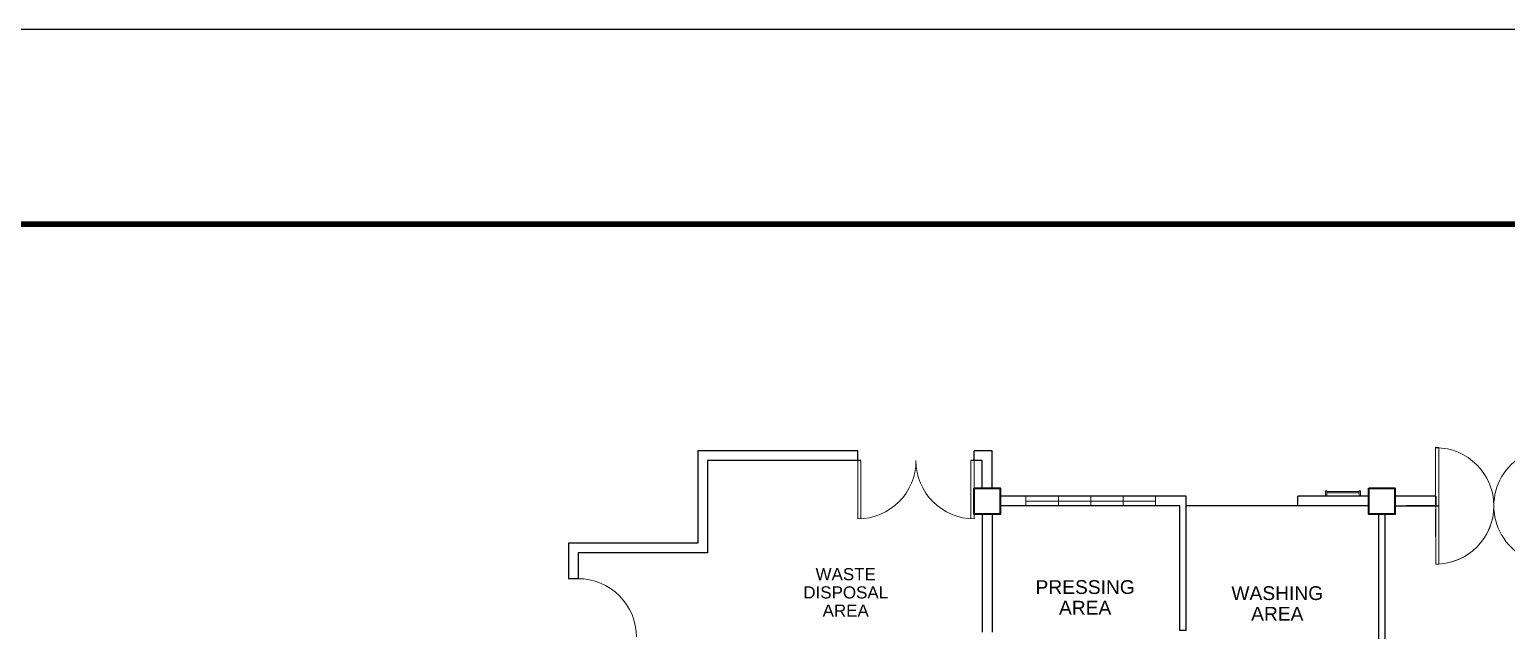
# Model space of a CAD drawing. Header units: millimetres. Extents: x 116 to 538, y 77 to 149.
# Drawn here: x 159.02 to 181.85, y 139.3 to 148.59 of the extents above; entities that cross this region are included whole.
import ezdxf

# ---------------------------------------------------------------- set-up
doc = ezdxf.new("R2010")
doc.units = ezdxf.units.MM
doc.header["$MEASUREMENT"] = 0
for name, color, linetype in [('.1', 1, 'Continuous'), ('label', 7, 'Continuous'), ('template', 7, 'Continuous')]:
    doc.layers.add(name, color=color, linetype=linetype)
doc.styles.add('SWISSLT175', font='swissl.ttf', dxfattribs={"height": 0.175})

msp = doc.modelspace()

# ---------------------------------------------------------------- linework, layer by layer
at = {"layer": '.1', "color": 0}
msp.add_line((215.428, 148.586), (116.152, 148.586), dxfattribs=at)
at = {"color": 8, "lineweight": 25}
for p, q in [((171.821, 142.073), (169.351, 142.073)), ((169.351, 142.073), (169.351, 140.649)), ((171.821, 141.923), (171.821, 142.073)), ((173.896, 142.073), (173.621, 142.073)), ((173.621, 141.923), (173.621, 142.073)), ((173.896, 141.498), (173.896, 142.073)), ((171.871, 141.923), (169.501, 141.923)), ((169.501, 141.923), (169.501, 140.499)), ((173.746, 141.923), (173.571, 141.923)), ((173.746, 141.923), (173.646, 141.923)), ((173.746, 141.498), (173.746, 141.923)), ((176.896, 141.373), (174.021, 141.373)), ((176.896, 141.223), (176.896, 141.373)), ((179.721, 141.373), (178.621, 141.373)), ((178.621, 141.223), (178.621, 141.373)), ((180.752, 141.373), (180.121, 141.373)), ((180.752, 141.373), (180.302, 141.373)), ((180.752, 141.373), (180.752, 141.223)), ((173.746, 141.098), (173.746, 139.274)), ((173.896, 141.098), (173.896, 139.274)), ((176.796, 141.223), (174.021, 141.223)), ((176.796, 139.299), (176.796, 141.223)), ((176.896, 139.299), (176.896, 141.223)), ((179.721, 141.223), (178.621, 141.223)), ((179.871, 135.448), (179.871, 141.098)), ((179.971, 135.448), (179.971, 141.098)), ((180.121, 141.223), (180.802, 141.223)), ((180.752, 141.223), (180.302, 141.223)), ((173.896, 140.886), (173.896, 139.486)), ((169.351, 140.649), (167.351, 140.649)), ((167.351, 140.649), (167.351, 140.099)), ((169.501, 140.499), (167.501, 140.499)), ((167.501, 140.499), (167.501, 140.099)), ((167.501, 140.499), (167.501, 140.099)), ((167.501, 140.099), (167.351, 140.099))]:
    msp.add_line(p, q, dxfattribs=at)
at = {"color": 8, "lineweight": 13}
for p, q in [((180.751, 141.224), (180.751, 142.124)), ((180.751, 142.124), (180.801, 142.124)), ((180.801, 142.124), (180.802, 141.223)), ((171.821, 141.023), (171.821, 141.923)), ((171.821, 141.923), (171.871, 141.923)), ((171.871, 141.923), (171.871, 141.023)), ((173.571, 141.023), (173.571, 141.923)), ((173.571, 141.923), (173.621, 141.923)), ((173.621, 141.923), (173.621, 141.023)), ((180.802, 141.224), (180.751, 141.224)), ((180.751, 141.173), (180.752, 140.323)), ((180.752, 141.223), (180.752, 140.323)), ((180.752, 141.223), (180.802, 141.223)), ((180.802, 140.323), (180.802, 141.223)), ((180.752, 140.323), (180.802, 140.323))]:
    msp.add_line(p, q, dxfattribs=at)
at = {"color": 8, "lineweight": 9}
for p, q in [((174.421, 141.373), (174.421, 141.223)), ((174.421, 141.298), (176.421, 141.298)), ((174.921, 141.223), (174.921, 141.373)), ((175.421, 141.223), (175.421, 141.373)), ((175.921, 141.223), (175.921, 141.373)), ((176.421, 141.223), (176.421, 141.373)), ((179.071, 141.454), (179.051, 141.454)), ((179.051, 141.454), (179.051, 141.374)), ((179.071, 141.374), (179.071, 141.454)), ((179.321, 141.444), (179.071, 141.444)), ((179.321, 141.424), (179.071, 141.424)), ((179.321, 141.444), (179.571, 141.444)), ((179.321, 141.424), (179.571, 141.424)), ((179.571, 141.374), (179.571, 141.454)), ((179.571, 141.454), (179.591, 141.454)), ((179.591, 141.454), (179.591, 141.374)), ((174.421, 141.223), (176.421, 141.223)), ((174.421, 141.223), (175.421, 141.223)), ((175.421, 141.223), (176.421, 141.223))]:
    msp.add_line(p, q, dxfattribs=at)
at = {"color": 8, "lineweight": -2}
for p, q in [((179.721, 141.223), (176.896, 141.223)), ((176.896, 139.299), (176.796, 139.299))]:
    msp.add_line(p, q, dxfattribs=at)
at = {"color": 8, "lineweight": 35}
for points in [[(173.621, 141.498), (174.021, 141.498), (174.021, 141.098), (173.621, 141.098)], [(179.721, 141.498), (180.121, 141.498), (180.121, 141.098), (179.721, 141.098)]]:
    msp.add_lwpolyline(points, close=True, dxfattribs=at)
at = {"color": 8, "lineweight": 9}
msp.add_lwpolyline([(174.421, 141.373), (176.421, 141.373), (176.421, 141.223), (174.421, 141.223)], close=True, dxfattribs=at)
at = {"color": 8, "lineweight": 13}
for centre, start, end in [((180.751, 141.223), 270.0079, 90), ((182.551, 141.224), 90, 270.0009), ((171.821, 141.923), 270, 0), ((173.621, 141.923), 180, 270), ((180.752, 141.223), 270, 0), ((167.501, 139.199), 359.9636, 90.0139)]:
    msp.add_arc(centre, 0.9, start, end, dxfattribs=at)
at = {"layer": 'template', "linetype": 'Continuous', "const_width": 0.0853}
msp.add_lwpolyline([(122.169, 81.198), (212.42, 81.198), (212.42, 145.577), (122.169, 145.577)], close=True, dxfattribs=at)

# ---------------------------------------------------------------- texts
at = {"layer": 'label', "color": 8, "lineweight": -2, "ltscale": 0.4, "attachment_point": 5, "line_spacing_factor": 0.9, "style": 'SWISSLT175'}
for s, insert, char_height in [('WASTE^JDISPOSAL^JAREA', (171.635, 139.887), 0.1875), ('PRESSING\\PAREA', (175.335, 139.81), 0.2125), ('WASHING\\PAREA', (178.304, 139.716), 0.2125)]:
    msp.add_mtext(s, dxfattribs=dict(at, insert=insert, char_height=char_height))

doc.saveas('drawing.dxf')
